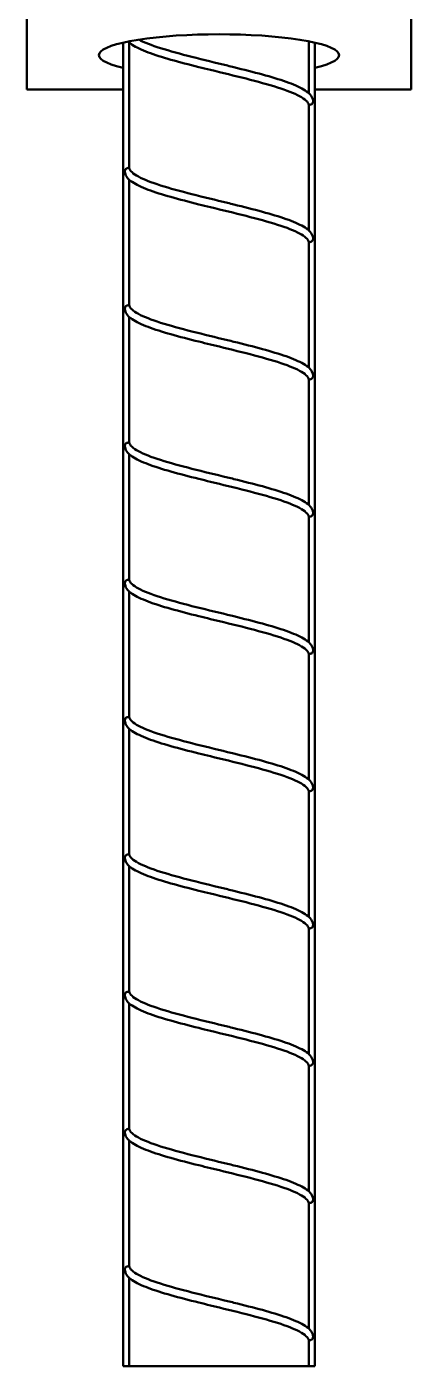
# Model space of a CAD drawing. Header units: inches. Extents: x 39 to 190, y 80 to 114.
# Drawn here: x 183.338 to 184.338, y 84.051 to 87.536 of the extents above; entities that cross this region are included whole.
import ezdxf

# ---------------------------------------------------------------- set-up
doc = ezdxf.new("R2010")
doc.units = ezdxf.units.IN
doc.header["$LTSCALE"] = 8
doc.header["$MEASUREMENT"] = 0
doc.layers.add('Visible (ANSI)', color=7, linetype='Continuous', lineweight=50)

msp = doc.modelspace()

# ---------------------------------------------------------------- linework, layer by layer
at = {"layer": 'Visible (ANSI)'}
for p, q in [((183.338386, 87.371989), (183.338386, 87.577821)), ((184.338386, 87.577821), (184.338386, 87.371989)), ((183.589011, 84.050861), (183.589011, 87.494448)), ((183.604491, 87.495111), (183.604491, 87.168395)), ((184.072281, 87.36293), (184.072281, 87.497732)), ((184.087761, 84.050861), (184.087761, 87.494448)), ((183.589011, 87.371989), (183.338386, 87.371989)), ((184.338386, 87.371989), (184.087761, 87.371989)), ((184.072281, 87.005788), (184.072281, 87.332281)), ((183.604491, 87.137968), (183.604491, 86.811252)), ((184.072281, 86.648645), (184.072281, 86.975139)), ((183.604491, 86.780825), (183.604491, 86.45411)), ((184.072281, 86.291502), (184.072281, 86.617996)), ((183.604491, 86.423683), (183.604491, 86.096967)), ((184.072281, 85.934359), (184.072281, 86.260853)), ((183.604491, 86.06654), (183.604491, 85.739824)), ((184.072281, 85.577216), (184.072281, 85.90371)), ((183.604491, 85.709397), (183.604491, 85.382681)), ((184.072281, 85.220073), (184.072281, 85.546567)), ((183.604491, 85.352254), (183.604491, 85.025538)), ((184.072281, 84.86293), (184.072281, 85.189424)), ((183.604491, 84.995111), (183.604491, 84.668395)), ((184.072281, 84.505788), (184.072281, 84.832281)), ((183.604491, 84.637968), (183.604491, 84.311252)), ((184.072281, 84.148645), (184.072281, 84.475139)), ((183.604491, 84.280825), (183.604491, 84.050861)), ((184.072281, 84.050861), (184.072281, 84.117996)), ((183.604491, 84.050861), (183.589011, 84.050861)), ((184.072281, 84.050861), (183.604491, 84.050861)), ((184.087761, 84.050861), (184.072281, 84.050861))]:
    msp.add_line(p, q, dxfattribs=at)
msp.add_ellipse((183.838386, 87.461744), major_axis=(-0.3125, 0), ratio=0.17364818, start_param=2.49476558, end_param=6.93001238, dxfattribs=at)
for points, knots in [([(183.629959, 87.502177), (183.643949, 87.494758), (183.663134, 87.487407), (183.710351, 87.472367), (183.738116, 87.464826), (183.798043, 87.449591), (183.829596, 87.442049), (183.866346, 87.433095), (183.871803, 87.431761), (183.877221, 87.430429)], [0.252584444, 0.252584444, 0.252584444, 0.252584444, 0.492558018, 0.492558018, 0.738837027, 0.738837027, 0.985116036, 0.985116036, 1.028323516, 1.028323516, 1.028323516, 1.028323516]), ([(183.785895, 87.430768), (183.760433, 87.437104), (183.735562, 87.443522), (183.691083, 87.456156), (183.670888, 87.462528), (183.636837, 87.475394), (183.622743, 87.482003), (183.608595, 87.491661), (183.605096, 87.494326), (183.602212, 87.49728)], [0, 0, 0, 0, 0.203969624, 0.203969624, 0.406026718, 0.406026718, 0.612891389, 0.612891389, 0.694454821, 0.694454821, 0.694454821, 0.694454821]), ([(184.072281, 87.332281), (184.070271, 87.339899), (184.061982, 87.347441), (184.033828, 87.362676), (184.014249, 87.370217), (183.966421, 87.385452), (183.938655, 87.392994), (183.878729, 87.408229), (183.847175, 87.41577), (183.805788, 87.425854), (183.795763, 87.428312), (183.785895, 87.430768)], [0, 0, 0, 0, 0.24627901, 0.24627901, 0.49255802, 0.49255802, 0.73883703, 0.73883703, 0.98511604, 0.98511604, 1.06484963, 1.06484963, 1.06484963, 1.06484963]), ([(183.877221, 87.430429), (183.902888, 87.424117), (183.928229, 87.417724), (183.974088, 87.405147), (183.995207, 87.398807), (184.031402, 87.386053), (184.046764, 87.379507), (184.070104, 87.365817), (184.078282, 87.359221), (184.082264, 87.347873), (184.082609, 87.346628), (184.082868, 87.345299)], [0, 0, 0, 0, 0.203430746, 0.203430746, 0.404937263, 0.404937263, 0.610847612, 0.610847612, 0.824043032, 0.824043032, 0.848613207, 0.848613207, 0.848613207, 0.848613207]), ([(184.083146, 87.342123), (184.083137, 87.341531), (184.083094, 87.340942), (184.082846, 87.339157), (184.082522, 87.338013), (184.081498, 87.336033), (184.080844, 87.335234), (184.079161, 87.333896), (184.078134, 87.33339), (184.075598, 87.332602), (184.074071, 87.332377), (184.072389, 87.332287), (184.072335, 87.332284), (184.072281, 87.332281)], [0.2630885062, 0.2630885062, 0.2630885062, 0.2630885062, 0.2679097108, 0.2679097108, 0.2779824667, 0.2779824667, 0.2874765865, 0.2874765865, 0.2974910582, 0.2974910582, 0.3091258701, 0.3091258701, 0.3095129905, 0.3095129905, 0.3095129905, 0.3095129905]), ([(184.082869, 87.345299), (184.082924, 87.345016), (184.082971, 87.344729), (184.083113, 87.343676), (184.083159, 87.342897), (184.083146, 87.342123)], [0.25439363712, 0.25439363712, 0.25439363712, 0.25439363712, 0.25677652798, 0.25677652798, 0.26308850617, 0.26308850617, 0.26308850617, 0.26308850617]), ([(183.593625, 87.158528), (183.593604, 87.159835), (183.593743, 87.161143), (183.594395, 87.163361), (183.594833, 87.164261), (183.596065, 87.165825), (183.596827, 87.166437), (183.598336, 87.167249), (183.599004, 87.16751), (183.60107, 87.168115), (183.602604, 87.168318), (183.604326, 87.168389), (183.604408, 87.168393), (183.604491, 87.168395)], [0.4095191186, 0.4095191186, 0.4095191186, 0.4095191186, 0.4194817665, 0.4194817665, 0.4278141187, 0.4278141187, 0.4362750399, 0.4362750399, 0.4422227023, 0.4422227023, 0.4538102528, 0.4538102528, 0.4543924501, 0.4543924501, 0.4543924501, 0.4543924501]), ([(183.785895, 87.073625), (183.760433, 87.079961), (183.735562, 87.086379), (183.691083, 87.099013), (183.670888, 87.105385), (183.636837, 87.118251), (183.622743, 87.12486), (183.602841, 87.138446), (183.596067, 87.144714), (183.593916, 87.155734)], [0, 0, 0, 0, 0.203969624, 0.203969624, 0.406026718, 0.406026718, 0.612891389, 0.612891389, 0.811777187, 0.811777187, 0.811777187, 0.811777187]), ([(183.604491, 87.168395), (183.6065, 87.160778), (183.61479, 87.153236), (183.642943, 87.138001), (183.662522, 87.13046), (183.710351, 87.115225), (183.738116, 87.107683), (183.798043, 87.092448), (183.829596, 87.084906), (183.866346, 87.075952), (183.871803, 87.074618), (183.877221, 87.073286)], [0, 0, 0, 0, 0.24627901, 0.24627901, 0.49255802, 0.49255802, 0.73883703, 0.73883703, 0.98511604, 0.98511604, 1.02832352, 1.02832352, 1.02832352, 1.02832352]), ([(184.072281, 86.975139), (184.070271, 86.982756), (184.061982, 86.990298), (184.033828, 87.005533), (184.014249, 87.013074), (183.966421, 87.028309), (183.938655, 87.035851), (183.878729, 87.051086), (183.847175, 87.058628), (183.805788, 87.068711), (183.795763, 87.071169), (183.785895, 87.073625)], [0, 0, 0, 0, 0.24627901, 0.24627901, 0.49255802, 0.49255802, 0.73883703, 0.73883703, 0.98511604, 0.98511604, 1.06484963, 1.06484963, 1.06484963, 1.06484963]), ([(183.877221, 87.073286), (183.902888, 87.066974), (183.928229, 87.060581), (183.974088, 87.048004), (183.995207, 87.041664), (184.031402, 87.02891), (184.046764, 87.022364), (184.070104, 87.008674), (184.078282, 87.002079), (184.082264, 86.99073), (184.082609, 86.989486), (184.082868, 86.988156)], [0, 0, 0, 0, 0.203430746, 0.203430746, 0.404937263, 0.404937263, 0.610847612, 0.610847612, 0.824043032, 0.824043032, 0.848613207, 0.848613207, 0.848613207, 0.848613207]), ([(184.083146, 86.98498), (184.083137, 86.984388), (184.083094, 86.9838), (184.082846, 86.982014), (184.082522, 86.980871), (184.081498, 86.97889), (184.080844, 86.978091), (184.079161, 86.976753), (184.078134, 86.976247), (184.075598, 86.975459), (184.074071, 86.975234), (184.072389, 86.975144), (184.072335, 86.975141), (184.072281, 86.975139)], [0.2630885055, 0.2630885055, 0.2630885055, 0.2630885055, 0.2679097102, 0.2679097102, 0.277982466, 0.277982466, 0.2874765859, 0.2874765859, 0.2974910575, 0.2974910575, 0.3091258694, 0.3091258694, 0.3095129898, 0.3095129898, 0.3095129898, 0.3095129898]), ([(184.082869, 86.988156), (184.082924, 86.987873), (184.082971, 86.987586), (184.083113, 86.986533), (184.083159, 86.985754), (184.083146, 86.98498)], [0.25439363642, 0.25439363642, 0.25439363642, 0.25439363642, 0.25677652736, 0.25677652736, 0.26308850546, 0.26308850546, 0.26308850546, 0.26308850546]), ([(183.593625, 86.801385), (183.593616, 86.801946), (183.593637, 86.802506), (183.593807, 86.804228), (183.594067, 86.80535), (183.594944, 86.807297), (183.595511, 86.808087), (183.596715, 86.809171), (183.597246, 86.809529), (183.598454, 86.810158), (183.599132, 86.810412), (183.601225, 86.811), (183.602777, 86.811193), (183.604451, 86.811251), (183.604471, 86.811252), (183.604491, 86.811252)], [0.1996379095, 0.1996379095, 0.1996379095, 0.1996379095, 0.203821588, 0.203821588, 0.2126891378, 0.2126891378, 0.2208658453, 0.2208658453, 0.2262339115, 0.2262339115, 0.2321197862, 0.2321197862, 0.243614899, 0.243614899, 0.2437516194, 0.2437516194, 0.2437516194, 0.2437516194]), ([(183.604491, 86.811252), (183.6065, 86.803635), (183.61479, 86.796093), (183.642943, 86.780858), (183.662522, 86.773317), (183.710351, 86.758082), (183.738116, 86.75054), (183.798043, 86.735305), (183.829596, 86.727764), (183.866346, 86.71881), (183.871803, 86.717475), (183.877221, 86.716143)], [0, 0, 0, 0, 0.24627901, 0.24627901, 0.49255802, 0.49255802, 0.73883703, 0.73883703, 0.98511604, 0.98511604, 1.02832352, 1.02832352, 1.02832352, 1.02832352]), ([(183.593916, 86.798591), (183.593893, 86.798709), (183.593871, 86.798828), (183.593714, 86.799746), (183.593638, 86.800566), (183.593625, 86.801385)], [0.19262028331, 0.19262028331, 0.19262028331, 0.19262028331, 0.19353362162, 0.19353362162, 0.19963790955, 0.19963790955, 0.19963790955, 0.19963790955]), ([(183.785895, 86.716482), (183.760433, 86.722818), (183.735562, 86.729236), (183.691083, 86.74187), (183.670888, 86.748243), (183.636837, 86.761109), (183.622743, 86.767717), (183.602841, 86.781303), (183.596067, 86.787571), (183.593916, 86.798591)], [0, 0, 0, 0, 0.203969624, 0.203969624, 0.406026718, 0.406026718, 0.612891389, 0.612891389, 0.811777187, 0.811777187, 0.811777187, 0.811777187]), ([(184.072281, 86.617996), (184.070271, 86.625613), (184.061982, 86.633155), (184.033828, 86.64839), (184.014249, 86.655931), (183.966421, 86.671166), (183.938655, 86.678708), (183.878729, 86.693943), (183.847175, 86.701485), (183.805788, 86.711568), (183.795763, 86.714027), (183.785895, 86.716482)], [0, 0, 0, 0, 0.24627901, 0.24627901, 0.49255802, 0.49255802, 0.73883703, 0.73883703, 0.98511604, 0.98511604, 1.06484963, 1.06484963, 1.06484963, 1.06484963]), ([(183.877221, 86.716143), (183.902888, 86.709831), (183.928229, 86.703438), (183.974088, 86.690861), (183.995207, 86.684521), (184.031402, 86.671767), (184.046764, 86.665221), (184.070104, 86.651531), (184.078282, 86.644936), (184.082264, 86.633587), (184.082609, 86.632343), (184.082868, 86.631013)], [0, 0, 0, 0, 0.203430746, 0.203430746, 0.404937263, 0.404937263, 0.610847612, 0.610847612, 0.824043032, 0.824043032, 0.848613207, 0.848613207, 0.848613207, 0.848613207]), ([(184.082869, 86.631013), (184.082924, 86.63073), (184.082971, 86.630444), (184.083113, 86.62939), (184.083159, 86.628612), (184.083146, 86.627837)], [0.25440543174, 0.25440543174, 0.25440543174, 0.25440543174, 0.25678855306, 0.25678855306, 0.26310115306, 0.26310115306, 0.26310115306, 0.26310115306]), ([(184.083146, 86.627837), (184.083137, 86.627246), (184.083094, 86.626657), (184.082846, 86.624871), (184.082522, 86.623728), (184.081498, 86.621748), (184.080844, 86.620949), (184.079161, 86.619611), (184.078134, 86.619104), (184.075598, 86.618316), (184.074071, 86.618092), (184.072389, 86.618001), (184.072335, 86.617998), (184.072281, 86.617996)], [0.2631011531, 0.2631011531, 0.2631011531, 0.2631011531, 0.2679228374, 0.2679228374, 0.277996619, 0.277996619, 0.2874917327, 0.2874917327, 0.2975072813, 0.2975072813, 0.3091433777, 0.3091433777, 0.3095305427, 0.3095305427, 0.3095305427, 0.3095305427]), ([(183.593625, 86.444242), (183.593614, 86.444918), (183.593647, 86.445594), (183.593872, 86.447399), (183.594157, 86.448485), (183.595083, 86.450369), (183.595675, 86.451131), (183.596917, 86.452174), (183.597467, 86.452519), (183.598713, 86.453121), (183.59941, 86.453361), (183.601464, 86.453888), (183.602934, 86.454058), (183.604491, 86.45411)], [0.4384915523, 0.4384915523, 0.4384915523, 0.4384915523, 0.4436717135, 0.4436717135, 0.4526201153, 0.4526201153, 0.4609608071, 0.4609608071, 0.4665105923, 0.4665105923, 0.4726018644, 0.4726018644, 0.4837349572, 0.4837349572, 0.4837349572, 0.4837349572]), ([(183.593916, 86.441448), (183.59387, 86.441685), (183.593829, 86.441924), (183.593693, 86.442848), (183.593636, 86.443545), (183.593625, 86.444242)], [0.43127230169, 0.43127230169, 0.43127230169, 0.43127230169, 0.43315240226, 0.43315240226, 0.43849155227, 0.43849155227, 0.43849155227, 0.43849155227]), ([(183.785895, 86.359339), (183.760433, 86.365675), (183.735562, 86.372093), (183.691083, 86.384728), (183.670888, 86.3911), (183.636837, 86.403966), (183.622743, 86.410574), (183.602841, 86.424161), (183.596067, 86.430428), (183.593916, 86.441448)], [0, 0, 0, 0, 0.203969624, 0.203969624, 0.406026718, 0.406026718, 0.612891389, 0.612891389, 0.811777187, 0.811777187, 0.811777187, 0.811777187]), ([(183.604491, 86.45411), (183.6065, 86.446492), (183.61479, 86.43895), (183.642943, 86.423715), (183.662522, 86.416174), (183.710351, 86.400939), (183.738116, 86.393397), (183.798043, 86.378162), (183.829596, 86.370621), (183.866346, 86.361667), (183.871803, 86.360333), (183.877221, 86.359)], [0, 0, 0, 0, 0.24627901, 0.24627901, 0.49255802, 0.49255802, 0.73883703, 0.73883703, 0.98511604, 0.98511604, 1.02832352, 1.02832352, 1.02832352, 1.02832352]), ([(184.072281, 86.260853), (184.070271, 86.26847), (184.061982, 86.276012), (184.033828, 86.291247), (184.014249, 86.298789), (183.966421, 86.314024), (183.938655, 86.321565), (183.878729, 86.3368), (183.847175, 86.344342), (183.805788, 86.354426), (183.795763, 86.356884), (183.785895, 86.359339)], [0, 0, 0, 0, 0.24627901, 0.24627901, 0.49255802, 0.49255802, 0.73883703, 0.73883703, 0.98511604, 0.98511604, 1.06484963, 1.06484963, 1.06484963, 1.06484963]), ([(183.877221, 86.359), (183.902888, 86.352688), (183.928229, 86.346295), (183.974088, 86.333719), (183.995207, 86.327378), (184.031402, 86.314624), (184.046764, 86.308078), (184.070104, 86.294388), (184.078282, 86.287793), (184.082264, 86.276444), (184.082609, 86.2752), (184.082868, 86.27387)], [0, 0, 0, 0, 0.203430746, 0.203430746, 0.404937263, 0.404937263, 0.610847612, 0.610847612, 0.824043032, 0.824043032, 0.848613207, 0.848613207, 0.848613207, 0.848613207]), ([(184.083146, 86.270694), (184.083137, 86.270103), (184.083094, 86.269514), (184.082846, 86.267729), (184.082522, 86.266585), (184.081498, 86.264605), (184.080844, 86.263806), (184.079161, 86.262468), (184.078134, 86.261962), (184.075598, 86.261173), (184.074071, 86.260949), (184.072389, 86.260858), (184.072335, 86.260856), (184.072281, 86.260853)], [0.2630885167, 0.2630885167, 0.2630885167, 0.2630885167, 0.2679097195, 0.2679097195, 0.277982475, 0.277982475, 0.2874765944, 0.2874765944, 0.2974910654, 0.2974910654, 0.3091258765, 0.3091258765, 0.3095129985, 0.3095129985, 0.3095129985, 0.3095129985]), ([(184.082869, 86.27387), (184.082924, 86.273587), (184.082971, 86.273301), (184.083113, 86.272248), (184.083159, 86.271469), (184.083146, 86.270694)], [0.25439364814, 0.25439364814, 0.25439364814, 0.25439364814, 0.25677653724, 0.25677653724, 0.26308851667, 0.26308851667, 0.26308851667, 0.26308851667]), ([(183.593625, 86.087099), (183.59361, 86.088085), (183.593686, 86.089073), (183.594092, 86.091092), (183.594449, 86.092084), (183.595515, 86.093806), (183.596182, 86.094493), (183.597543, 86.095424), (183.598148, 86.09573), (183.599503, 86.096253), (183.600254, 86.096455), (183.602119, 86.096815), (183.603283, 86.096927), (183.604491, 86.096967)], [0.4209856986, 0.4209856986, 0.4209856986, 0.4209856986, 0.4284937207, 0.4284937207, 0.4370382741, 0.4370382741, 0.4453115624, 0.4453115624, 0.4510001814, 0.4510001814, 0.4572812946, 0.4572812946, 0.4661227504, 0.4661227504, 0.4661227504, 0.4661227504]), ([(183.593916, 86.084305), (183.593807, 86.084862), (183.593729, 86.085429), (183.59368, 86.086), (183.593649, 86.086365), (183.593631, 86.086732), (183.593625, 86.087099)], [0.41380638991, 0.41380638991, 0.41380638991, 0.41380638991, 0.41818908234, 0.41818908234, 0.41818908234, 0.42098569858, 0.42098569858, 0.42098569858, 0.42098569858]), ([(183.785895, 86.002196), (183.760433, 86.008532), (183.735562, 86.01495), (183.691083, 86.027585), (183.670888, 86.033957), (183.636837, 86.046823), (183.622743, 86.053431), (183.602841, 86.067018), (183.596067, 86.073286), (183.593916, 86.084305)], [0, 0, 0, 0, 0.203969624, 0.203969624, 0.406026718, 0.406026718, 0.612891389, 0.612891389, 0.811777187, 0.811777187, 0.811777187, 0.811777187]), ([(183.604491, 86.096967), (183.6065, 86.089349), (183.61479, 86.081808), (183.642943, 86.066573), (183.662522, 86.059031), (183.710351, 86.043796), (183.738116, 86.036254), (183.798043, 86.021019), (183.829596, 86.013478), (183.866346, 86.004524), (183.871803, 86.00319), (183.877221, 86.001857)], [0, 0, 0, 0, 0.24627901, 0.24627901, 0.49255802, 0.49255802, 0.73883703, 0.73883703, 0.98511604, 0.98511604, 1.02832352, 1.02832352, 1.02832352, 1.02832352]), ([(184.072281, 85.90371), (184.070271, 85.911328), (184.061982, 85.918869), (184.033828, 85.934104), (184.014249, 85.941646), (183.966421, 85.956881), (183.938655, 85.964422), (183.878729, 85.979657), (183.847175, 85.987199), (183.805788, 85.997283), (183.795763, 85.999741), (183.785895, 86.002196)], [0, 0, 0, 0, 0.24627901, 0.24627901, 0.49255802, 0.49255802, 0.73883703, 0.73883703, 0.98511604, 0.98511604, 1.06484963, 1.06484963, 1.06484963, 1.06484963]), ([(183.877221, 86.001857), (183.902888, 85.995545), (183.928229, 85.989152), (183.974088, 85.976576), (183.995207, 85.970235), (184.031402, 85.957481), (184.046764, 85.950935), (184.070104, 85.937245), (184.078282, 85.93065), (184.082264, 85.919301), (184.082609, 85.918057), (184.082868, 85.916728)], [0, 0, 0, 0, 0.203430746, 0.203430746, 0.404937263, 0.404937263, 0.610847612, 0.610847612, 0.824043032, 0.824043032, 0.848613207, 0.848613207, 0.848613207, 0.848613207]), ([(184.083146, 85.913551), (184.08313, 85.912531), (184.083014, 85.911517), (184.082505, 85.909438), (184.082079, 85.908422), (184.080853, 85.906668), (184.080093, 85.905977), (184.078179, 85.904824), (184.077, 85.904402), (184.074607, 85.903896), (184.073465, 85.903767), (184.072281, 85.90371)], [0.2144762565, 0.2144762565, 0.2144762565, 0.2144762565, 0.2222670324, 0.2222670324, 0.2313040218, 0.2313040218, 0.2401975812, 0.2401975812, 0.2501363176, 0.2501363176, 0.2582102344, 0.2582102344, 0.2582102344, 0.2582102344]), ([(184.082869, 85.916728), (184.083009, 85.916008), (184.083096, 85.915273), (184.083146, 85.914206), (184.083152, 85.913878), (184.083146, 85.913551)], [0.20632606347, 0.20632606347, 0.20632606347, 0.20632606347, 0.21198110119, 0.21198110119, 0.21447625646, 0.21447625646, 0.21447625646, 0.21447625646]), ([(183.593625, 85.729956), (183.593614, 85.730633), (183.593647, 85.731309), (183.593872, 85.733115), (183.594158, 85.7342), (183.595084, 85.736085), (183.595676, 85.736846), (183.597218, 85.738141), (183.598174, 85.738642), (183.600574, 85.739443), (183.602047, 85.739681), (183.603919, 85.739801), (183.604204, 85.739814), (183.604491, 85.739824)], [0.4004316887, 0.4004316887, 0.4004316887, 0.4004316887, 0.4055930014, 0.4055930014, 0.4145253775, 0.4145253775, 0.4228730585, 0.4228730585, 0.43180709, 0.43180709, 0.4423606498, 0.4423606498, 0.4442422122, 0.4442422122, 0.4442422122, 0.4442422122]), ([(183.593916, 85.727162), (183.59387, 85.7274), (183.593829, 85.727639), (183.593794, 85.727879), (183.593693, 85.728563), (183.593636, 85.72926), (183.593625, 85.729956)], [0.39324966322, 0.39324966322, 0.39324966322, 0.39324966322, 0.39511995153, 0.39511995153, 0.39511995153, 0.40043168869, 0.40043168869, 0.40043168869, 0.40043168869]), ([(183.785895, 85.645053), (183.760433, 85.65139), (183.735562, 85.657807), (183.691083, 85.670442), (183.670888, 85.676814), (183.636837, 85.68968), (183.622743, 85.696289), (183.602841, 85.709875), (183.596067, 85.716143), (183.593916, 85.727162)], [0, 0, 0, 0, 0.203969624, 0.203969624, 0.406026718, 0.406026718, 0.612891389, 0.612891389, 0.811777187, 0.811777187, 0.811777187, 0.811777187]), ([(183.604491, 85.739824), (183.6065, 85.732206), (183.61479, 85.724665), (183.642943, 85.70943), (183.662522, 85.701888), (183.710351, 85.686653), (183.738116, 85.679112), (183.798043, 85.663877), (183.829596, 85.656335), (183.866346, 85.647381), (183.871803, 85.646047), (183.877221, 85.644714)], [0, 0, 0, 0, 0.24627901, 0.24627901, 0.49255802, 0.49255802, 0.73883703, 0.73883703, 0.98511604, 0.98511604, 1.02832352, 1.02832352, 1.02832352, 1.02832352]), ([(184.072281, 85.546567), (184.070271, 85.554185), (184.061982, 85.561726), (184.033828, 85.576961), (184.014249, 85.584503), (183.966421, 85.599738), (183.938655, 85.60728), (183.878729, 85.622515), (183.847175, 85.630056), (183.805788, 85.64014), (183.795763, 85.642598), (183.785895, 85.645053)], [0, 0, 0, 0, 0.24627901, 0.24627901, 0.49255802, 0.49255802, 0.73883703, 0.73883703, 0.98511604, 0.98511604, 1.06484963, 1.06484963, 1.06484963, 1.06484963]), ([(183.877221, 85.644714), (183.902888, 85.638402), (183.928229, 85.63201), (183.974088, 85.619433), (183.995207, 85.613092), (184.031402, 85.600338), (184.046764, 85.593792), (184.070104, 85.580103), (184.078282, 85.573507), (184.082264, 85.562158), (184.082609, 85.560914), (184.082868, 85.559585)], [0, 0, 0, 0, 0.203430746, 0.203430746, 0.404937263, 0.404937263, 0.610847612, 0.610847612, 0.824043032, 0.824043032, 0.848613207, 0.848613207, 0.848613207, 0.848613207]), ([(184.083146, 85.556409), (184.083141, 85.556093), (184.083127, 85.555779), (184.083005, 85.554243), (184.082758, 85.553052), (184.082312, 85.551967), (184.081897, 85.550957), (184.08133, 85.55009), (184.079805, 85.5486), (184.078876, 85.548038), (184.076597, 85.547125), (184.075193, 85.546828), (184.073211, 85.546623), (184.072748, 85.54659), (184.072281, 85.546567)], [0.3923094399, 0.3923094399, 0.3923094399, 0.3923094399, 0.3947013458, 0.3947013458, 0.4040715274, 0.4040715274, 0.4040715274, 0.4127870328, 0.4127870328, 0.4219560915, 0.4219560915, 0.4327728294, 0.4327728294, 0.436015187, 0.436015187, 0.436015187, 0.436015187]), ([(184.082868, 85.559585), (184.082887, 85.559487), (184.082905, 85.559389), (184.083087, 85.558345), (184.083162, 85.557373), (184.083146, 85.556409)], [0.38422497728, 0.38422497728, 0.38422497728, 0.38422497728, 0.38498780044, 0.38498780044, 0.39230943988, 0.39230943988, 0.39230943988, 0.39230943988]), ([(183.593625, 85.372814), (183.593621, 85.373034), (183.593623, 85.373253), (183.593663, 85.374726), (183.593849, 85.375961), (183.594586, 85.378069), (183.59507, 85.378924), (183.596399, 85.380409), (183.597219, 85.380983), (183.599269, 85.381944), (183.600558, 85.38228), (183.602796, 85.382588), (183.603634, 85.382653), (183.604491, 85.382681)], [0.1915649218, 0.1915649218, 0.1915649218, 0.1915649218, 0.1932409047, 0.1932409047, 0.2028256033, 0.2028256033, 0.2111247933, 0.2111247933, 0.219770716, 0.219770716, 0.2300699762, 0.2300699762, 0.2359108706, 0.2359108706, 0.2359108706, 0.2359108706]), ([(183.604491, 85.382681), (183.6065, 85.375063), (183.61479, 85.367522), (183.642943, 85.352287), (183.662522, 85.344745), (183.710351, 85.32951), (183.738116, 85.321969), (183.798043, 85.306734), (183.829596, 85.299192), (183.866346, 85.290238), (183.871803, 85.288904), (183.877221, 85.287571)], [0, 0, 0, 0, 0.24627901, 0.24627901, 0.49255802, 0.49255802, 0.73883703, 0.73883703, 0.98511604, 0.98511604, 1.02832352, 1.02832352, 1.02832352, 1.02832352]), ([(183.785895, 85.287911), (183.760433, 85.294247), (183.735562, 85.300665), (183.691083, 85.313299), (183.670888, 85.319671), (183.636837, 85.332537), (183.622743, 85.339146), (183.602841, 85.352732), (183.596067, 85.359), (183.593916, 85.370019)], [0, 0, 0, 0, 0.203969624, 0.203969624, 0.406026718, 0.406026718, 0.612891389, 0.612891389, 0.811777187, 0.811777187, 0.811777187, 0.811777187]), ([(184.072281, 85.189424), (184.070271, 85.197042), (184.061982, 85.204583), (184.033828, 85.219818), (184.014249, 85.22736), (183.966421, 85.242595), (183.938655, 85.250137), (183.878729, 85.265372), (183.847175, 85.272913), (183.805788, 85.282997), (183.795763, 85.285455), (183.785895, 85.287911)], [0, 0, 0, 0, 0.24627901, 0.24627901, 0.49255802, 0.49255802, 0.73883703, 0.73883703, 0.98511604, 0.98511604, 1.06484963, 1.06484963, 1.06484963, 1.06484963]), ([(183.877221, 85.287572), (183.902888, 85.28126), (183.928229, 85.274867), (183.974088, 85.26229), (183.995207, 85.25595), (184.031402, 85.243195), (184.046764, 85.23665), (184.070104, 85.22296), (184.078282, 85.216364), (184.082264, 85.205016), (184.082609, 85.203771), (184.082868, 85.202442)], [0, 0, 0, 0, 0.203430746, 0.203430746, 0.404937263, 0.404937263, 0.610847612, 0.610847612, 0.824043032, 0.824043032, 0.848613207, 0.848613207, 0.848613207, 0.848613207]), ([(184.083146, 85.199266), (184.083143, 85.199035), (184.083134, 85.198804), (184.08304, 85.19729), (184.082798, 85.196036), (184.081936, 85.193885), (184.081378, 85.193009), (184.079871, 85.191506), (184.078953, 85.190936), (184.077081, 85.190168), (184.076193, 85.189927), (184.074295, 85.189574), (184.07329, 85.189473), (184.072281, 85.189424)], [0.3743083629, 0.3743083629, 0.3743083629, 0.3743083629, 0.3760436984, 0.3760436984, 0.3857526835, 0.3857526835, 0.3944012205, 0.3944012205, 0.4034368263, 0.4034368263, 0.4106839866, 0.4106839866, 0.4183911763, 0.4183911763, 0.4183911763, 0.4183911763]), ([(183.593625, 85.015671), (183.593614, 85.016347), (183.593647, 85.017023), (183.593872, 85.018829), (183.594158, 85.019915), (183.595084, 85.021799), (183.595676, 85.02256), (183.597218, 85.023856), (183.598174, 85.024356), (183.600574, 85.025157), (183.602047, 85.025395), (183.603919, 85.025515), (183.604204, 85.025529), (183.604491, 85.025538)], [0.4004315508, 0.4004315508, 0.4004315508, 0.4004315508, 0.405592911, 0.405592911, 0.4145252791, 0.4145252791, 0.4228729583, 0.4228729583, 0.431806997, 0.431806997, 0.4423605656, 0.4423605656, 0.444242076, 0.444242076, 0.444242076, 0.444242076]), ([(183.593916, 85.012876), (183.59387, 85.013114), (183.593829, 85.013353), (183.593794, 85.013594), (183.593693, 85.014277), (183.593636, 85.014974), (183.593625, 85.015671)], [0.39324952539, 0.39324952539, 0.39324952539, 0.39324952539, 0.39511986428, 0.39511986428, 0.39511986428, 0.40043155081, 0.40043155081, 0.40043155081, 0.40043155081]), ([(183.785895, 84.930768), (183.760433, 84.937104), (183.735562, 84.943522), (183.691083, 84.956156), (183.670888, 84.962528), (183.636837, 84.975394), (183.622743, 84.982003), (183.602841, 84.995589), (183.596067, 85.001857), (183.593916, 85.012876)], [0, 0, 0, 0, 0.203969624, 0.203969624, 0.406026718, 0.406026718, 0.612891389, 0.612891389, 0.811777187, 0.811777187, 0.811777187, 0.811777187]), ([(183.604491, 85.025538), (183.6065, 85.017921), (183.61479, 85.010379), (183.642943, 84.995144), (183.662522, 84.987602), (183.710351, 84.972367), (183.738116, 84.964826), (183.798043, 84.949591), (183.829596, 84.942049), (183.866346, 84.933095), (183.871803, 84.931761), (183.877221, 84.930429)], [0, 0, 0, 0, 0.24627901, 0.24627901, 0.49255802, 0.49255802, 0.73883703, 0.73883703, 0.98511604, 0.98511604, 1.02832352, 1.02832352, 1.02832352, 1.02832352]), ([(184.072281, 84.832281), (184.070271, 84.839899), (184.061982, 84.847441), (184.033828, 84.862676), (184.014249, 84.870217), (183.966421, 84.885452), (183.938655, 84.892994), (183.878729, 84.908229), (183.847175, 84.91577), (183.805788, 84.925854), (183.795763, 84.928312), (183.785895, 84.930768)], [0, 0, 0, 0, 0.24627901, 0.24627901, 0.49255802, 0.49255802, 0.73883703, 0.73883703, 0.98511604, 0.98511604, 1.06484963, 1.06484963, 1.06484963, 1.06484963]), ([(183.877221, 84.930429), (183.902888, 84.924117), (183.928229, 84.917724), (183.974088, 84.905147), (183.995207, 84.898807), (184.031402, 84.886053), (184.046764, 84.879507), (184.070104, 84.865817), (184.078282, 84.859221), (184.082264, 84.847873), (184.082609, 84.846628), (184.082868, 84.845299)], [0, 0, 0, 0, 0.203430746, 0.203430746, 0.404937263, 0.404937263, 0.610847612, 0.610847612, 0.824043032, 0.824043032, 0.848613207, 0.848613207, 0.848613207, 0.848613207]), ([(184.083146, 84.842123), (184.083127, 84.840863), (184.082955, 84.839613), (184.082258, 84.837392), (184.081771, 84.836445), (184.080418, 84.834813), (184.079588, 84.83418), (184.077521, 84.833132), (184.076244, 84.832764), (184.074009, 84.832405), (184.073154, 84.832323), (184.072281, 84.832281)], [0.2007965331, 0.2007965331, 0.2007965331, 0.2007965331, 0.2103536846, 0.2103536846, 0.2191863103, 0.2191863103, 0.2281332374, 0.2281332374, 0.2384115104, 0.2384115104, 0.2444092467, 0.2444092467, 0.2444092467, 0.2444092467]), ([(184.082869, 84.845299), (184.083056, 84.84434), (184.083148, 84.843353), (184.083148, 84.842286), (184.083148, 84.842205), (184.083146, 84.842123)], [0.19271012401, 0.19271012401, 0.19271012401, 0.19271012401, 0.20017606292, 0.20017606292, 0.20079653311, 0.20079653311, 0.20079653311, 0.20079653311]), ([(183.593625, 84.658528), (183.593623, 84.658665), (183.593622, 84.658801), (183.593638, 84.660211), (183.593806, 84.661474), (183.594511, 84.663624), (183.594976, 84.664495), (183.596268, 84.66601), (183.597065, 84.666599), (183.599065, 84.667589), (183.600323, 84.66794), (183.602611, 84.668288), (183.60354, 84.668364), (183.604491, 84.668395)], [0.4138167601, 0.4138167601, 0.4138167601, 0.4138167601, 0.4148668131, 0.4148668131, 0.4246682254, 0.4246682254, 0.4330369291, 0.4330369291, 0.4416674828, 0.4416674828, 0.4518795581, 0.4518795581, 0.4583722887, 0.4583722887, 0.4583722887, 0.4583722887]), ([(183.785895, 84.573625), (183.760433, 84.579961), (183.735562, 84.586379), (183.691083, 84.599013), (183.670888, 84.605385), (183.636837, 84.618251), (183.622743, 84.62486), (183.602841, 84.638446), (183.596067, 84.644714), (183.593916, 84.655734)], [0, 0, 0, 0, 0.203969624, 0.203969624, 0.406026718, 0.406026718, 0.612891389, 0.612891389, 0.811777187, 0.811777187, 0.811777187, 0.811777187]), ([(183.604491, 84.668395), (183.6065, 84.660778), (183.61479, 84.653236), (183.642943, 84.638001), (183.662522, 84.63046), (183.710351, 84.615225), (183.738116, 84.607683), (183.798043, 84.592448), (183.829596, 84.584906), (183.866346, 84.575952), (183.871803, 84.574618), (183.877221, 84.573286)], [0, 0, 0, 0, 0.24627901, 0.24627901, 0.49255802, 0.49255802, 0.73883703, 0.73883703, 0.98511604, 0.98511604, 1.02832352, 1.02832352, 1.02832352, 1.02832352]), ([(184.072281, 84.475139), (184.070271, 84.482756), (184.061982, 84.490298), (184.033828, 84.505533), (184.014249, 84.513074), (183.966421, 84.528309), (183.938655, 84.535851), (183.878729, 84.551086), (183.847175, 84.558628), (183.805788, 84.568711), (183.795763, 84.571169), (183.785895, 84.573625)], [0, 0, 0, 0, 0.24627901, 0.24627901, 0.49255802, 0.49255802, 0.73883703, 0.73883703, 0.98511604, 0.98511604, 1.06484963, 1.06484963, 1.06484963, 1.06484963]), ([(183.877221, 84.573286), (183.902888, 84.566974), (183.928229, 84.560581), (183.974088, 84.548004), (183.995207, 84.541664), (184.031402, 84.52891), (184.046764, 84.522364), (184.070104, 84.508674), (184.078282, 84.502079), (184.082264, 84.49073), (184.082609, 84.489486), (184.082868, 84.488156)], [0, 0, 0, 0, 0.203430746, 0.203430746, 0.404937263, 0.404937263, 0.610847612, 0.610847612, 0.824043032, 0.824043032, 0.848613207, 0.848613207, 0.848613207, 0.848613207]), ([(184.083146, 84.48498), (184.083129, 84.483888), (184.082997, 84.482803), (184.082436, 84.48068), (184.081992, 84.479685), (184.080729, 84.477968), (184.079949, 84.477294), (184.077991, 84.476172), (184.076784, 84.475766), (184.074434, 84.475305), (184.073374, 84.475191), (184.072281, 84.475139)], [0.2588943506, 0.2588943506, 0.2588943506, 0.2588943506, 0.2675566432, 0.2675566432, 0.2768896283, 0.2768896283, 0.2861479064, 0.2861479064, 0.2965808941, 0.2965808941, 0.3043467713, 0.3043467713, 0.3043467713, 0.3043467713]), ([(184.082869, 84.488156), (184.083017, 84.487396), (184.083106, 84.486617), (184.083147, 84.485549), (184.083151, 84.485264), (184.083146, 84.48498)], [0.2504241794, 0.2504241794, 0.2504241794, 0.2504241794, 0.25663760214, 0.25663760214, 0.25889435065, 0.25889435065, 0.25889435065, 0.25889435065]), ([(183.593625, 84.301385), (183.593622, 84.301582), (183.593622, 84.301778), (183.593655, 84.303233), (183.593837, 84.304475), (183.594564, 84.306595), (183.595043, 84.307455), (183.596361, 84.308948), (183.597175, 84.309527), (183.59921, 84.310496), (183.60049, 84.310836), (183.602743, 84.311155), (183.603607, 84.311223), (183.604491, 84.311252)], [0.1910599598, 0.1910599598, 0.1910599598, 0.1910599598, 0.1925737867, 0.1925737867, 0.2023008095, 0.2023008095, 0.2106864252, 0.2106864252, 0.2193942169, 0.2193942169, 0.2297442752, 0.2297442752, 0.2358132427, 0.2358132427, 0.2358132427, 0.2358132427]), ([(183.785895, 84.216482), (183.760433, 84.222818), (183.735562, 84.229236), (183.691083, 84.24187), (183.670888, 84.248243), (183.636837, 84.261109), (183.622743, 84.267717), (183.602841, 84.281303), (183.596067, 84.287571), (183.593916, 84.298591)], [0, 0, 0, 0, 0.203969624, 0.203969624, 0.406026718, 0.406026718, 0.612891389, 0.612891389, 0.811777187, 0.811777187, 0.811777187, 0.811777187]), ([(183.604491, 84.311252), (183.6065, 84.303635), (183.61479, 84.296093), (183.642943, 84.280858), (183.662522, 84.273317), (183.710351, 84.258082), (183.738116, 84.25054), (183.798043, 84.235305), (183.829596, 84.227764), (183.866346, 84.21881), (183.871803, 84.217475), (183.877221, 84.216143)], [0, 0, 0, 0, 0.24627901, 0.24627901, 0.49255802, 0.49255802, 0.73883703, 0.73883703, 0.98511604, 0.98511604, 1.02832352, 1.02832352, 1.02832352, 1.02832352]), ([(184.072281, 84.117996), (184.070271, 84.125613), (184.061982, 84.133155), (184.033828, 84.14839), (184.014249, 84.155931), (183.966421, 84.171166), (183.938655, 84.178708), (183.878729, 84.193943), (183.847175, 84.201485), (183.805788, 84.211568), (183.795763, 84.214027), (183.785895, 84.216482)], [0, 0, 0, 0, 0.24627901, 0.24627901, 0.49255802, 0.49255802, 0.73883703, 0.73883703, 0.98511604, 0.98511604, 1.06484963, 1.06484963, 1.06484963, 1.06484963]), ([(183.877221, 84.216143), (183.902888, 84.209831), (183.928229, 84.203438), (183.974088, 84.190861), (183.995207, 84.184521), (184.031402, 84.171767), (184.046764, 84.165221), (184.070104, 84.151531), (184.078282, 84.144936), (184.082264, 84.133587), (184.082609, 84.132343), (184.082868, 84.131013)], [0, 0, 0, 0, 0.203430746, 0.203430746, 0.404937263, 0.404937263, 0.610847612, 0.610847612, 0.824043032, 0.824043032, 0.848613207, 0.848613207, 0.848613207, 0.848613207]), ([(184.083146, 84.127837), (184.083143, 84.127606), (184.083134, 84.127376), (184.08304, 84.125861), (184.082798, 84.124607), (184.081936, 84.122456), (184.081378, 84.121581), (184.079871, 84.120078), (184.078952, 84.119508), (184.077081, 84.11874), (184.076193, 84.118499), (184.074295, 84.118146), (184.07329, 84.118044), (184.072281, 84.117996)], [0.3743083516, 0.3743083516, 0.3743083516, 0.3743083516, 0.3760437641, 0.3760437641, 0.385752735, 0.385752735, 0.3944012706, 0.3944012706, 0.403436885, 0.403436885, 0.4106840141, 0.4106840141, 0.4183911627, 0.4183911627, 0.4183911627, 0.4183911627])]:
    msp.add_open_spline(points, degree=3, knots=knots, dxfattribs=at)
for points in [[(183.593916, 87.155734), (183.593738, 87.156646), (183.59364, 87.157587), (183.593625, 87.158528)], [(183.593916, 85.370019), (183.593737, 85.370934), (183.59364, 85.371875), (183.593625, 85.372814)], [(184.082868, 85.202442), (184.083071, 85.201405), (184.083163, 85.200332), (184.083146, 85.199266)], [(183.593916, 84.655734), (183.593737, 84.656648), (183.59364, 84.65759), (183.593625, 84.658528)], [(183.593916, 84.298591), (183.593737, 84.299505), (183.59364, 84.300447), (183.593625, 84.301385)], [(184.082868, 84.131013), (184.083071, 84.129977), (184.083163, 84.128903), (184.083146, 84.127837)]]:
    msp.add_open_spline(points, degree=3, dxfattribs=at)

doc.saveas('drawing.dxf')
